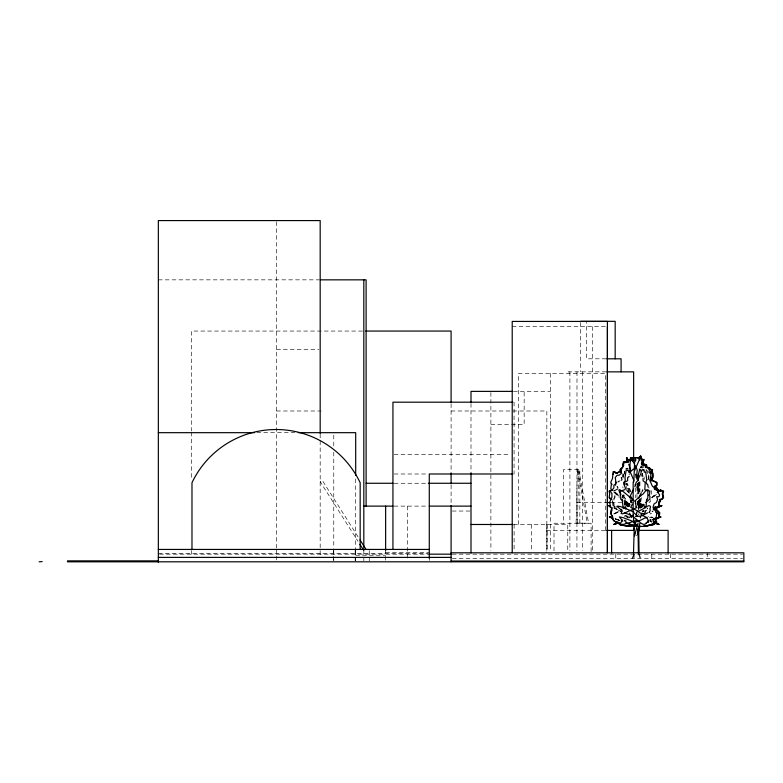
<?xml version="1.0" encoding="UTF-8"?>
<svg xmlns="http://www.w3.org/2000/svg" width="783" height="783" viewBox="0 0 783 783"><rect width="100%" height="100%" fill="white"/><g stroke="black" fill="none" stroke-linecap="round" stroke-linejoin="round"><path stroke-width="0.59" stroke-dasharray="3.92 2.94" d="M648.255 516.917L648.06 516.251M624.785 505.055L624.178 504.037M576.092 523.073L577.404 469.536L578.745 469.702L588.62 523.25L576.092 523.073L577.433 523.25L578.745 469.702M638.625 507.267L639.153 499.564M642.51 466.737L642.667 468.117M638.439 500.533L638.067 504.007M625.911 469.134L625.989 468.214L626.674 468.811L627.623 468.214M626.586 469.134L626.654 468.214L628.181 468.214M624.139 474.087L624.384 471.082M625.03 521.693L624.462 520.734M623.033 494.68L622.828 497.636M638.184 504.888L638.419 501.883L637.303 500.875M638.331 509.518L639.094 501.883L637.979 500.875M639.378 508.226L640.533 498.565M640.054 508.226L641.346 497.352M641.502 465.934L640.993 467.696M638.057 507.932L639.574 500.073M638.507 509.058L640.24 500.073L641.884 497.362M652.591 517.7L651.965 517.103L653.257 517.7M646.875 472.599L646.65 469.829L646.132 469.829M644.213 479.578L644.155 476.935M641.659 467.696L642.109 466.149M622.945 495.14L622.446 496.784L623.053 498.262M628.26 516.956L627.418 517.387M640.23 468.019L640.925 466.091M640.905 468.019L641.6 466.091M632.077 558.485L633.506 554.618M632.742 558.485L634.181 554.618M649.117 476.935L647.844 480.136M624.589 505.015L625.588 504.604L624.658 503.068C625.118 500.758 628.455 503.136 630.374 504.976M637.303 503.459L638.664 500.092M629.072 474.85L629.503 473.813M647.942 479.705L648.696 477.973M641.708 491.763L642.882 489.169M642.373 491.763L643.156 490.031M637.059 505.289L639.466 500.073M637.724 505.289L640.142 500.073M648.03 477.973L649.048 475.78M640.944 476.661L643.058 472.325M620.997 480.723L621.575 479.578L620.997 477.708L623.474 476.407M641.6 507.345L643.841 503.156M642.275 507.345L643.959 504.203M651.084 520.235L649.949 521.37L651.857 522.163M638.693 482.299L637.068 484.452M625.353 521.781L625.686 520.666M626.028 521.781L626.361 520.666M641.023 507.061L639.515 503.244M641.688 507.061L640.181 503.244L636.775 503.293M647.756 507.903L647.198 509.077M642.5 511.886L643.303 510.898L643.988 511.514M623.474 474.85L624.374 473.813L624.374 471.082M622.338 476.935L621.663 477.708L622.24 479.578L621.663 480.723L619.373 480.723L617.464 482.074M651.945 497.919L655.89 494.239M639.936 507.971L644.086 504.115M640.611 507.971L644.761 504.115M618.13 482.074L620.048 480.723M656.555 494.239L652.014 498.448M640.347 508.079L645.349 503.772M651.476 497.596L655.175 494.435M652.151 497.596L655.851 494.435M615.203 513.442L620.165 510.878M642.099 511.886L643.274 510.898L643.802 511.514M642.774 511.886L643.939 510.898M648.95 502.383L649.616 501.854M649.616 502.383L650.644 501.189L650.086 500.337M622.289 497.43L622.681 497.127C621.565 495.306 624.501 496.862 624.286 495.199L623.464 494.239M613.764 513.893L618.639 510.996M614.538 513.883L619.314 510.996M624.198 520.48L624.746 520.108M613.911 490.559L617.307 489.629L617.307 488.768M614.577 490.559L615.692 489.825M625.118 515.997L624.325 516.251M626.234 516.917L627.976 515.997M626.899 516.917L628.328 516.154M624.384 520.48L624.981 520.108M625.646 520.108L624.384 520.812M614.381 513.902L620.841 510.878M627.105 506.836L629.023 505.828M627.77 506.836L629.698 505.828M651.26 518.982L649.851 520.411M627.075 506.327L629.14 505.329M627.741 506.327L629.816 505.329M627.418 517.504L628.475 517.455M613.96 513.883L614.978 513.403M626.429 505.074L630.423 503.244M626.106 505.524L630.09 503.704M640.181 507.805L641.091 507.404M643.567 511.338L642.637 510.898M649.988 520.842L651.172 520.441M649.831 520.666L650.507 520.441M624.452 515.997L626.684 515.42M651.916 511.514L653.002 511.338M649.371 517.328L651.965 517.103L650.047 517.328M617.572 506.924L614.42 507.09L613.461 506.327L613.461 502.715L612.169 501.218M636.931 503.312L640.925 503.244L645.016 505.074M650.007 513.902L650.536 513.883M650.771 513.883L651.407 513.403L650.702 512.982M158.342 279.844L318.965 279.844M512.219 326.677L607.412 326.677M362.509 331.062L191.404 331.062L191.404 431.032M276.546 349.443L318.838 349.443M606.111 358.81L586.604 358.81L586.604 321.333M606.111 371.856L568.145 371.856L568.145 373.393M513.452 391.383L550.4 391.383M276.546 410.997L321.255 410.997M451.096 410.997L546.837 410.997L546.837 550.527M490.892 424.64L524.15 424.64L524.15 391.383M256.902 432.676L294.78 432.676M394.152 454.473L510.438 454.473M394.152 473.989L428.066 473.989M394.162 483.268L428.311 483.268M576.993 502.539L605.758 502.539M611.21 502.539L623.014 502.539M624.188 502.539L633.633 502.539M394.084 506.121L428.066 506.121M452.271 511.035L470.994 511.035M513.56 524.483L567.763 524.483L567.763 550.606M546.495 530.385L605.631 530.385M385.637 552.358L429.28 552.358M158.342 553.669L428.066 553.669M159.566 554.168L427.929 554.168M452.271 554.168L742.636 554.168M355.688 555.235L385.637 555.235M452.32 558.485L742.627 558.485M635.806 535.689L637.333 535.699M637.068 503.293L639.398 503.322L644.928 506.327M620.802 511.514L618.081 510.027M617.024 519.511L614.939 518.767M615.487 519.178L616.221 519.452M637.939 508.784L638.948 509.077M615.702 519.07L619.95 520.46M618.619 496.148L614.596 492.282M619.666 520.45L616.818 519.413M618.913 519.902L614.968 518.591M619.49 520.617L616.387 519.53M642.853 510.673L643.929 511.514M651.994 510.878L653.042 511.309M614.557 507.981L616.71 508.921M613.892 507.981L616.035 508.921M647.11 508.157L647.698 508.412M614.185 508.236L616.221 509.156M640.259 503.244L644.35 505.074M613.725 507.717L618.756 510.33M617.523 509.459L616.73 509.077M619.872 510.829L620.606 511.172M642.677 504.829L638.507 503.244L642.618 505.681M645.123 506.327L637.842 503.244L642.97 506.288M644.233 511.994L642.98 510.996M649.812 520.959L652.112 522.007M646.601 470.505L647.688 471.082L647.688 473.813M638.732 503.322L645.182 506.836M649.557 519.07L650.996 519.941M626.703 490.109L629.884 493.28M618.355 495.208L613.618 491.352M624.403 499.76L630.031 504.888M624.433 502.569L628.906 506.043M624.658 503.263L629.131 506.738M615.095 507.09L614.136 506.327L614.136 502.715L612.844 501.218L612.844 499.329M626.048 515.88L627.907 517.377M625.372 515.88L628.172 518.121M629.219 493.28L626.664 490.54M624.403 501.854L629.473 505.926M629.679 506.64L624.384 502.383L625.774 502.089L629.708 504.976M624.354 500.229L629.356 504.888M625.509 503.058L629.16 506.288M624.834 503.058L629.405 507.09M637.254 486.664L638.566 488.445L638.781 490.589M636.589 486.664L639.173 491.871M617.934 494.435L613.833 490.912M613.921 492.282L618.883 497.127M625.96 484.452L625.686 483.669M650.879 490.559L651.515 491.205L651.387 495.619M623.346 498.448L622.896 497.919L623.62 495.199L622.788 494.239L629.385 505.759M639.104 492.076L636.696 487.555M638.086 513.677L639.124 515.145M627.506 468.214L628.162 469.183M643.352 467.011L643.724 467.588M358.066 536.854L322.244 480.341L320.178 481.643L357.958 541.249M622.524 495.747L624.971 498.458L629.248 506.807M642.579 473.813L643.097 476.407M641.903 473.813L642.432 476.407M641.61 466.257L642.001 468.117M624.658 502.109L626.664 506.298M624.491 503.156L625.49 505.25M622.671 473.598L623.708 475.78M622.524 474.694L623.552 476.876L623.043 475.702M631.088 491.763L627.154 483.17M630.423 491.763L626.488 483.17M637.362 487.555L638.859 491.01M622.377 475.702L623.337 478.07M624.315 501.218L624.932 505.123M622.681 486.83L623.131 488.024M629.552 491.871L626.361 483.669M628.886 491.871L626.811 486.664M642.363 473.813L642.726 476.407M639.398 554.207L640.651 558.485M638.722 554.207L639.985 558.485M617.64 486.233L618.169 488.201M616.975 486.233L617.493 488.201L616.632 489.629M645.985 469.829L646.19 470.798M648.823 487.095L649.038 488.191M577.404 469.536L587.279 523.073M613.676 505.984L613.011 502.334L615.066 497.254L615.066 493.642L614.009 492.145L614.009 490.256M613.001 505.984L612.335 502.334L614.391 497.254L614.391 493.642M630.902 499.828L631.499 503.195M630.031 498.712L630.834 503.195M621.771 496.784L621.859 497.42M639.124 490.275L638.37 482.573M626.615 486.233L626.459 489.629M638.654 493.936L637.763 483.786M631.45 500.073L631.597 502.51M630.785 500.073L630.932 502.51M707.255 552.808L707.255 558.485M670.659 553.933L670.659 558.485M651.818 554.168L651.818 558.485M648.588 474.85L648.588 476.407M639.946 481.809L639.946 491.597M639.946 498.928L639.946 507.492M639.28 481.809L639.28 491.597M639.28 498.928L639.28 507.492M638.967 483.033L638.967 494.044M638.967 500.151L638.967 507.492M638.302 483.033L638.302 494.044M638.302 500.151L638.302 507.492M637.646 483.033L637.646 496.491M637.646 501.374L637.646 505.045M636.971 486.703L636.971 497.714M635.62 487.926L635.62 497.714M634.064 554.168L634.064 558.485M625.94 483.414L625.94 485.254M622.162 496.559L622.162 497.636M615.771 554.168L615.771 558.485M605.308 530.385L605.308 373.393L518.424 373.393L518.424 524.483M592.428 326.677L592.428 551.584M591.106 551.624L591.106 523.25L554.012 523.25L554.012 551.624M582.376 371.856L582.376 550.498M580.683 322.537L580.683 371.856M579.851 523.25L579.851 469.702L563.378 469.702L563.378 523.25M576.993 371.856L576.934 550.596M569.897 371.856L569.897 550.498M550.4 373.393L550.4 550.518M547.679 524.483L547.679 550.606M546.495 524.483L546.495 552.974M531.579 524.483L531.579 550.606M514.069 402.188L514.069 473.989M514.098 524.483L514.098 550.606M490.892 392.537L490.892 550.518M470.994 403.47L470.994 473.186M451.096 403.725L451.096 471.66M451.096 485.01L451.096 505.632M429.28 556.517L429.28 560.873M407.454 506.121L407.454 560.873M385.637 549.431L385.637 560.873M369.243 550.488L369.243 560.873M363.821 550.488L363.821 560.873M355.688 478.893L355.688 550.009M355.688 550.488L355.688 560.873M355.267 550.488L355.267 560.873M355.188 550.488L355.188 560.873M333.773 435.113L333.773 447.279M333.773 452.143L333.773 548.217M333.773 550.615L333.773 556.517M333.773 558.7L333.773 560.873M333.45 549.431L333.45 560.873M320.178 434.066L320.178 556.517M276.546 221.795L276.546 547.963M276.546 549.186L276.546 560.873M191.404 432.245L191.404 479.793M191.404 550.508L191.404 554.168"/><path stroke-width="1.17" d="M634.289 525.285L633.506 553.464M634.484 535.954L634.641 532.391M633.613 482.299L633.721 480.136L630.54 472.697L630.012 472.12L628.984 472.492L627.829 469.829L627.31 470.426L626.204 469.829L624.971 477.973L625.333 480.576L623.855 482.338L624.247 484.843M636.471 515.361L636.716 512.151L638.233 511.26L638.664 511.925C641.052 514.049 644.272 514.597 645.456 511.994L644.938 510.996L646.415 510.389M635.835 457.634L635.639 460.972L635.14 459.924L634.582 462.009L633.868 480.556L633.163 482.132L633.163 513.305L633.829 522.525L634.073 522.055L634.436 525.148L636.031 526.421M636.334 477.747L637.245 470.035L635.307 465.572M637.695 532.44L638.057 528.828M638.488 531.236L638.85 527.625M653.962 510.027L654.294 507.355L658.278 507.09L659.237 506.327L659.237 502.715L660.519 501.218L660.519 499.329M643.049 478.237L643.049 480.723L645.231 482.504L644.8 489.629L647.835 491.205L647.835 497.636L647.257 499.329L646.601 499.329L646.083 506.327L644.36 507.355M628.729 464.28L631.069 471.239M641.825 513.178L640.298 517.866M633.584 512.376L633.672 511.925C629.033 510.232 619.549 505.192 616.935 506.298L622.054 510.653M630.902 457.761L631.02 459.435M632.948 459.435L632.429 457.761M633.623 459.435C633.095 456.068 630.305 458.544 630.354 460.933M613.158 474.498L613.784 471.65M632.292 457.761L632.243 458.632M637.362 534.143L639.838 523.426M638.037 534.143L639.965 525.804M634.749 534.779L638.106 523.015M641.62 464.192L643.342 459.396L641.727 464.955M642.295 464.192L643.988 459.396L642.403 464.955M650.869 472.697L651.916 469.829L650.076 473.598M651.544 472.697L652.582 469.829L651.153 472.599M652.493 469.829L652.268 470.426L652.552 469.829M629.835 468.391L630.344 459.435C629.767 456.528 631.705 458.182 632.693 459.044M638.752 498.262L641.306 492.624M639.691 469.555L636.971 479.382M651.26 480.155L652.503 477.023L652.503 473.999L652.131 472.981L650.33 472.149L651.348 470.828L651.074 470.074L648.539 467.51M651.926 480.155L653.169 477.023L653.169 473.999L652.797 472.981L650.996 472.149L652.014 470.828L651.74 470.074L649.215 467.51L645.446 467.51L644.996 464.945L641.835 463.742M633.711 488.905L629.982 496.53L630.149 497.998M651.73 478.237L651.153 479.578L651.73 480.723M612.13 507.932L610.809 510.839L610.809 513.305L613.666 520.47L616.593 522.525M634.69 470.426L639.505 459.435C642.823 456.391 640.7 454.218 638.096 458.721M640.641 456.098L639.408 457.38M658.689 502.451L660.089 499.564M659.355 502.451L660.754 499.564M632.595 460.972L633.721 460.081L633.721 458.789M634.837 486.752L636.315 482.074L638.302 480.322L638.703 477.708L641.052 473.343L641.062 471.523L642.334 469.565L643.244 470.162L643.939 469.565L644.292 472.237L645.407 471.855L645.76 472.443L646.709 479.881L645.955 482.034L646.875 484.197L647.61 484.227L648.158 487.095M632.204 460.972L633.467 460.081L634.132 457.634L638.791 457.634M621.281 469.614L622.945 466.805L622.945 464.143L624.746 462.499L626.547 462.499L629.561 460.502L631.039 460.502M632.361 504.154L630.716 507.404L638.262 511.309M640.132 458.623L640.67 456.098M620.469 495.208L620.997 494.435L618.883 490.54C618.697 489.179 620.185 489.59 620.772 490.54L622.436 490.951L633.692 500.337M635.091 500.875L640.876 495.208L642.696 494.435L645.916 490.54L647.179 489.678L648.481 490.089C647.717 491.489 650.83 489.923 649.675 492.282L649.626 494.239L648.774 495.199L649.89 496.168L649.9 499.427M661.478 499.329L662.927 497.636L662.281 493.73L662.927 491.205L659.785 490.54M660.118 490.951L662.516 490.559L663.602 491.205L662.956 493.73L663.602 497.636L662.154 499.329L659.854 499.329L659.854 501.218L658.562 502.715L658.562 506.327L657.603 507.09M633.408 468.997L631.861 470.505L629.718 471.082L629.718 472.903M634.426 508.784L636.755 507.492L635.845 506.836M659.403 491.352C662.535 488.034 660.509 492.067 658.121 490.559L655.4 489.629L654.549 488.201L655.068 486.233L656.467 485.254L656.467 482.504L652.679 480.723M645.75 502.569L648.97 499.76M657.221 492.634L660.735 489.678L659.619 490.54M626.146 461.432L628.191 459.924L630.892 460.502M628.172 460.424L626.811 461.432L623.317 462.009L622.583 467.334L620.557 468.635L620.557 471.65M655.733 486.233L657.143 485.254L657.143 482.504L653.345 480.723L651.055 480.723L650.487 479.578L651.055 477.708L650.379 476.935M633.418 509.077L622.622 513.902L621.085 513.403L622.152 511.309L621.252 510.878L621.712 509.244M623.982 462.009L624.883 461.432M622.162 519.941L621.281 520.489L621.839 521.253L619.784 524.15L623.405 524.375L633.936 521.419M617.875 521.83L613.676 524.502L616.368 523.171M623.18 508.294L626.038 506.836M628.964 517.602L633.065 515.145M638.977 511.005L644.585 508.128C646.699 506.249 650.203 504.369 650.507 506.983L650.281 508.05C649.087 508.999 650.859 509.547 650.017 510.878L649.567 511.779M610.163 490.559L609.076 491.205L609.722 493.73L609.076 497.636L610.534 499.329M609.751 491.205L610.838 490.559M619.891 471.65L616.779 473.431L614.763 471.65L613.118 471.65L612.492 478.54L610.809 482.132L611.337 484.657L610.809 488.563L612.003 490.256M618.56 522.623L614.352 524.502L619.236 522.623M641.845 515.831L647.57 512.845M654.97 507.355L655.802 506.924M660.304 506.024L653.609 509.214M629.16 476.407L627.633 477.708L627.633 480.723L624.266 482.504L624.266 485.254L625.46 488.201L624.932 489.629L620.253 491.205L620.253 497.636L621.154 499.329L622.162 499.329L622.965 506.327L623.562 507.09L625.617 507.355L625.754 509.136M654.891 508.901L661.997 505.554L655.126 508.539M648.96 512.483L649.557 512.199M616.123 482.24L615.565 482.504L615.565 485.254M653.13 509.146L661.322 505.554L660.177 506.014M652.621 519.706L660.402 516.956L653.257 519.246M660.01 517.318L655.606 518.894M635.551 525.256L637.646 524.522M654.98 518.933L661.067 516.956L659.873 517.309M634.641 520.959L636.657 520.48L636.217 519.432M642.863 526.421L650.957 524.757L653.394 523.103L654.02 521.821L652.993 519.706L656.193 517.377L656.78 512.728L652.993 507.267L654.02 504.007L656.379 502.451L657.632 499.564L656.643 496.686L658.885 496.686L659.648 494.944L657.808 492.321L657.407 490.275L656.271 489.355L654.519 489.355L654.02 487.535L652.366 486.204L649.704 480.155L650.82 477.023L650.82 473.999L650.487 472.981L648.872 472.149L649.538 470.074L647.267 467.51M643.528 526.421L650.467 524.992M646.269 522.76L648.481 522.046L648.07 520.959M643.636 526.421L652.65 524.757L655.361 523.103L656.056 521.821L654.921 519.706L658.474 517.377L659.139 512.728L656.046 509.576L654.921 507.267M634.631 464.29L630.853 457.761M635.189 484.452L636.188 484.98M635.326 516.33L637.44 516.075L634.357 513.11M39.15 561.812L42.165 561.587M637.773 525.276L635.434 525.305L634.739 522.467L642.001 519.599C647.404 515.586 647.815 519.158 648.363 521.39C648.207 522.467 645.691 522.192 646.347 523.191L646.092 523.524C644.321 525.305 641.434 523.993 639.486 521.83L634.436 517.69M320.178 279.844L366.111 279.844L366.111 506.121M580.683 321.333L615.174 321.333L615.174 358.81M365.749 331.062L451.096 331.062L451.096 402.521M606.835 358.81L621.085 358.81L621.085 371.856M606.952 371.856L633.633 371.856L633.633 458.574M512.336 391.383L470.994 391.383L470.994 402.374M512.865 402.188L392.939 402.188L392.939 549.431M158.342 432.676L254.583 432.676M298.274 432.676L355.688 432.676L355.688 475.457M641.326 457.761L642.158 463.321L643.509 466.061M621.164 472.697L620.146 469.829L621.242 471.777M621.222 471.65L619.226 471.65L616.113 473.431L614.097 471.65M512.865 473.989L429.28 473.989L429.28 558.475M638.634 477.747L636.432 477.747L635.542 474.244M366.111 483.268L392.939 483.268M428.311 483.268L470.994 483.268M612.384 490.54L611.454 489.678L612.756 490.54M606.952 502.539L610.554 502.539M363.821 506.121L392.86 506.121M429.28 506.121L470.994 506.121M470.994 524.483L512.904 524.483M634.915 526.421L620.42 525.148L616.857 522.055L614.234 521.184L612.551 519.276L612.551 516.183L610.74 513.697L612.012 510.144L611.239 507.766L609.898 506.953L610.388 505.984L609.654 502.334L611.934 497.254L611.934 493.642L610.76 492.145L610.76 490.256L612.277 489.962L613.872 487.848L613.872 485.264L616.055 483.649L615.262 477.581L617.004 475.369L619.324 475.134L621.281 473.49L621.222 468.635M637.166 526.421L644.311 526.421L653.316 524.757L656.027 523.103L656.731 521.821L655.586 519.706L659.149 517.377L659.805 512.728L656.712 509.576L655.586 507.267M606.825 530.385L633.633 530.385L633.633 527.957M638.057 530.385L668.105 530.385L668.105 552.974M158.342 549.431L429.28 549.431M451.096 552.808L743.85 552.808L743.85 561.812L67.495 561.812L67.495 560.873L158.342 560.873M428.83 554.168L451.096 554.168M158.342 557.388L451.096 557.388M451.096 561.049L743.85 561.049M628.24 460.933L627.046 457.761L627.594 459.044M636.422 516.31L639.77 516.33M632.458 525.256L636.481 525.285L634.465 521.83M655.802 512.258L658.464 513.902L656.418 512.982M621.085 525.148L630.031 526.421M622.005 525.148L630.707 526.421M611.699 517.739L609.331 516.986L610.662 517.455M612.717 517.984L610.006 516.986L612.365 517.739M634.7 501.091L635.708 501.854L635.316 503.058L636.54 507.364M624.325 512.738L630.853 515.194M625.666 522.711L633.163 525.178M634.024 521.781L622.651 517.504L619.373 516.946L622.896 521.145M641.982 463.34L646.68 464.945L647.179 467.51M641.316 463.34L646.014 464.945L646.513 467.51M612.717 518.209L610.554 517.455M626.253 523.054L631.421 524.884M640.357 495.619L641.003 495.854M641.14 514.842L647.189 517.69M642.5 463.742L646.112 465.454M610.437 506.151L609.037 505.534L610.006 505.955M609.34 505.955L608.371 505.534L610.309 506.395M645.76 507.805L643.998 506.895M610.133 506.376L609.517 506.072M653.139 521.253L658.493 524.502L653.619 522.623M654.294 522.623L659.169 524.502L654.96 521.83M610.574 506.953L611.905 507.766M657.681 489.825L658.787 490.559M654.891 486.204L656.731 487.535L659.09 491.421M654.226 486.204L656.056 487.535L658.425 491.421M618.345 522.662L619.989 523.876M656.937 489.355L658.072 490.275M621.203 499.427L622.955 501.091M629.591 459.924L630.217 460.502M638.116 457.634L639.329 458.858M633.701 517.289L632.674 515.997M637.91 457.634L640.073 460.081M609.751 497.636L611.21 499.329M631.656 517.583L629.512 513.178M641.698 471.082L639.3 468.997M629.845 470.054L630.149 470.749M360.023 539.937L365.886 549.186M359.916 544.332L363.821 550.488M632.507 500.073L630.442 495.619M621.448 470.798L620.811 469.829L621.193 470.749M620.185 469.829L620.459 470.426L620.244 469.829M611.484 483.444L612.012 484.657M628.074 462.352L626.429 457.761L626.625 458.623M627.858 462.547L626.899 459.435M630.021 469.771L630.354 470.749M643.763 464.515L642.833 463.321L642.706 460.933C643.685 457.722 640.553 459.915 640.837 457.761M639.075 553.131L638.664 527.644M638.409 553.131L638.037 528.819M656.076 488.768L656.076 489.629M638.302 474.469L638.302 480.586M623.611 464.143L623.611 465.914M611.611 530.385L611.611 552.974M607.412 326.677L607.412 552.808L607.422 321.431L512.219 321.431L512.219 552.808M470.994 473.167L470.994 552.974M451.096 472.873L451.096 483.796M451.096 505.632L451.096 561.812M385.637 506.121L385.637 550.557M363.821 279.844L363.821 548.149M360.17 549.431L360.17 482.729A93.06 93.06 0 0 0 191.982 482.729L191.982 549.431M320.178 433.42L320.178 220.581L158.342 220.581L158.342 562.419M651.818 469.829L651.603 470.426L651.877 469.829M621.134 470.426L620.85 469.829L621.134 470.426"/></g></svg>
